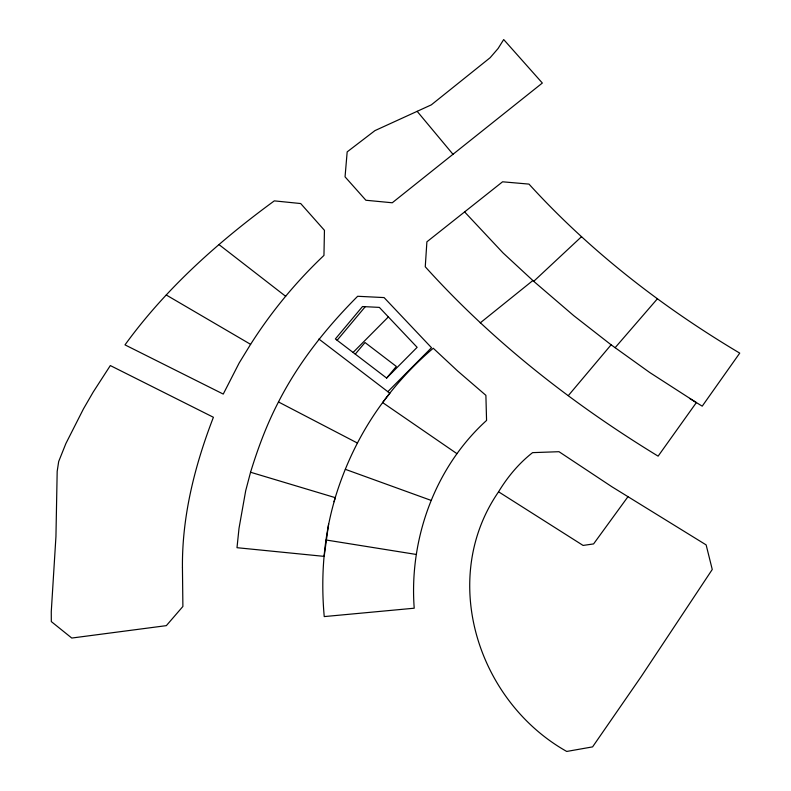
<?xml version="1.0" encoding="UTF-8"?>
<svg xmlns="http://www.w3.org/2000/svg" width="791" height="791" viewBox="0 0 791 791"><rect width="100%" height="100%" fill="white"/><g stroke="black" fill="none" stroke-linecap="round" stroke-linejoin="round"><path stroke-width="1.19" d="M387.827 391.683L431.5 347.704L384.09 297.584L357.651 296.279C326.386 327.603 298.662 362.436 278.481 401.957C266.814 424.371 257.955 448.111 250.559 472.247L335.315 497.668C323.697 536.051 320.602 576.728 324.241 616.585L414.217 608.21C409.006 539.096 434.882 467.283 486.564 420.436L485.892 395.342L457.732 371.078L433.241 348.238C414.346 364.325 397.339 382.577 382.636 402.579L456.921 453.648M250.559 472.247L245.704 490.697L239.02 528.269L236.993 547.698L324.181 556.38L328.601 523.998M334.02 501.712C345.459 462.428 364.127 425.123 389.874 393.246L318.882 339.032M498.567 491.804C438.471 578.903 477.626 701.33 566.732 751.45L592.588 746.882L641.283 676.453L712.256 569.48L706.136 544.9L611.937 486.781L559 451.701L532.58 452.64C518.827 463.397 507.595 476.914 498.567 491.804L583.086 545.434L593.586 543.921L628.005 496.659M250.599 344.342L239.159 363L223.25 394.076L124.998 344.876C165.833 288.517 218.356 241.789 274.309 200.874L300.699 203.544L324.448 230.329L323.954 255.414C295.972 281.883 271.264 311.822 250.599 344.342L166.288 295.013M337.134 340.278L365.264 306.69M355.278 354.131L365.007 342.513L396.34 366.441L386.621 378.058L335.374 338.934L362.496 306.552L379.354 307.392L417.134 347.328L386.621 378.058M568.353 395.579L611.107 344.807L649.678 372.472L696.367 402.579L658.122 456.15C572.516 403.934 492.506 341.405 425.261 266.775L426.893 241.819L502.572 181.801L528.991 184.105C589.849 250.974 662.136 306.957 739.733 353.122L702.22 406.159L689.574 398.417M615.141 347.674L657.361 298.84M353.073 352.45L388.361 316.914M464.614 211.909L503.066 252.942L533.727 281.319L581.573 236.647M480.275 322.857L532.877 280.528M452.986 154.294L542.339 83.035L503.699 39.55L498.073 48.528L490.143 57.713L431.313 104.857L374.944 130.614L347.17 151.882L345.054 176.848L365.897 200.252L392.267 202.773L452.986 154.294L417.144 111.323M326.11 539.996L416.432 554.481M345.38 469.34L431.194 500.426M278.481 401.957L357.433 443.059M218.959 244.577L285.699 296.328M611.107 344.807L573.732 315.649L533.727 281.319M182.444 567.651L182.889 606.47L166.337 625.641L71.773 638.05L51.316 621.588L51.267 611.661L55.943 536.545L57.179 471.396L58.682 461.519L65.88 443.543L83.451 408.898L93.2 392.059L110.325 365.561L213.402 417.272C194.922 465.167 181.93 516.039 182.444 567.651"/></g></svg>
